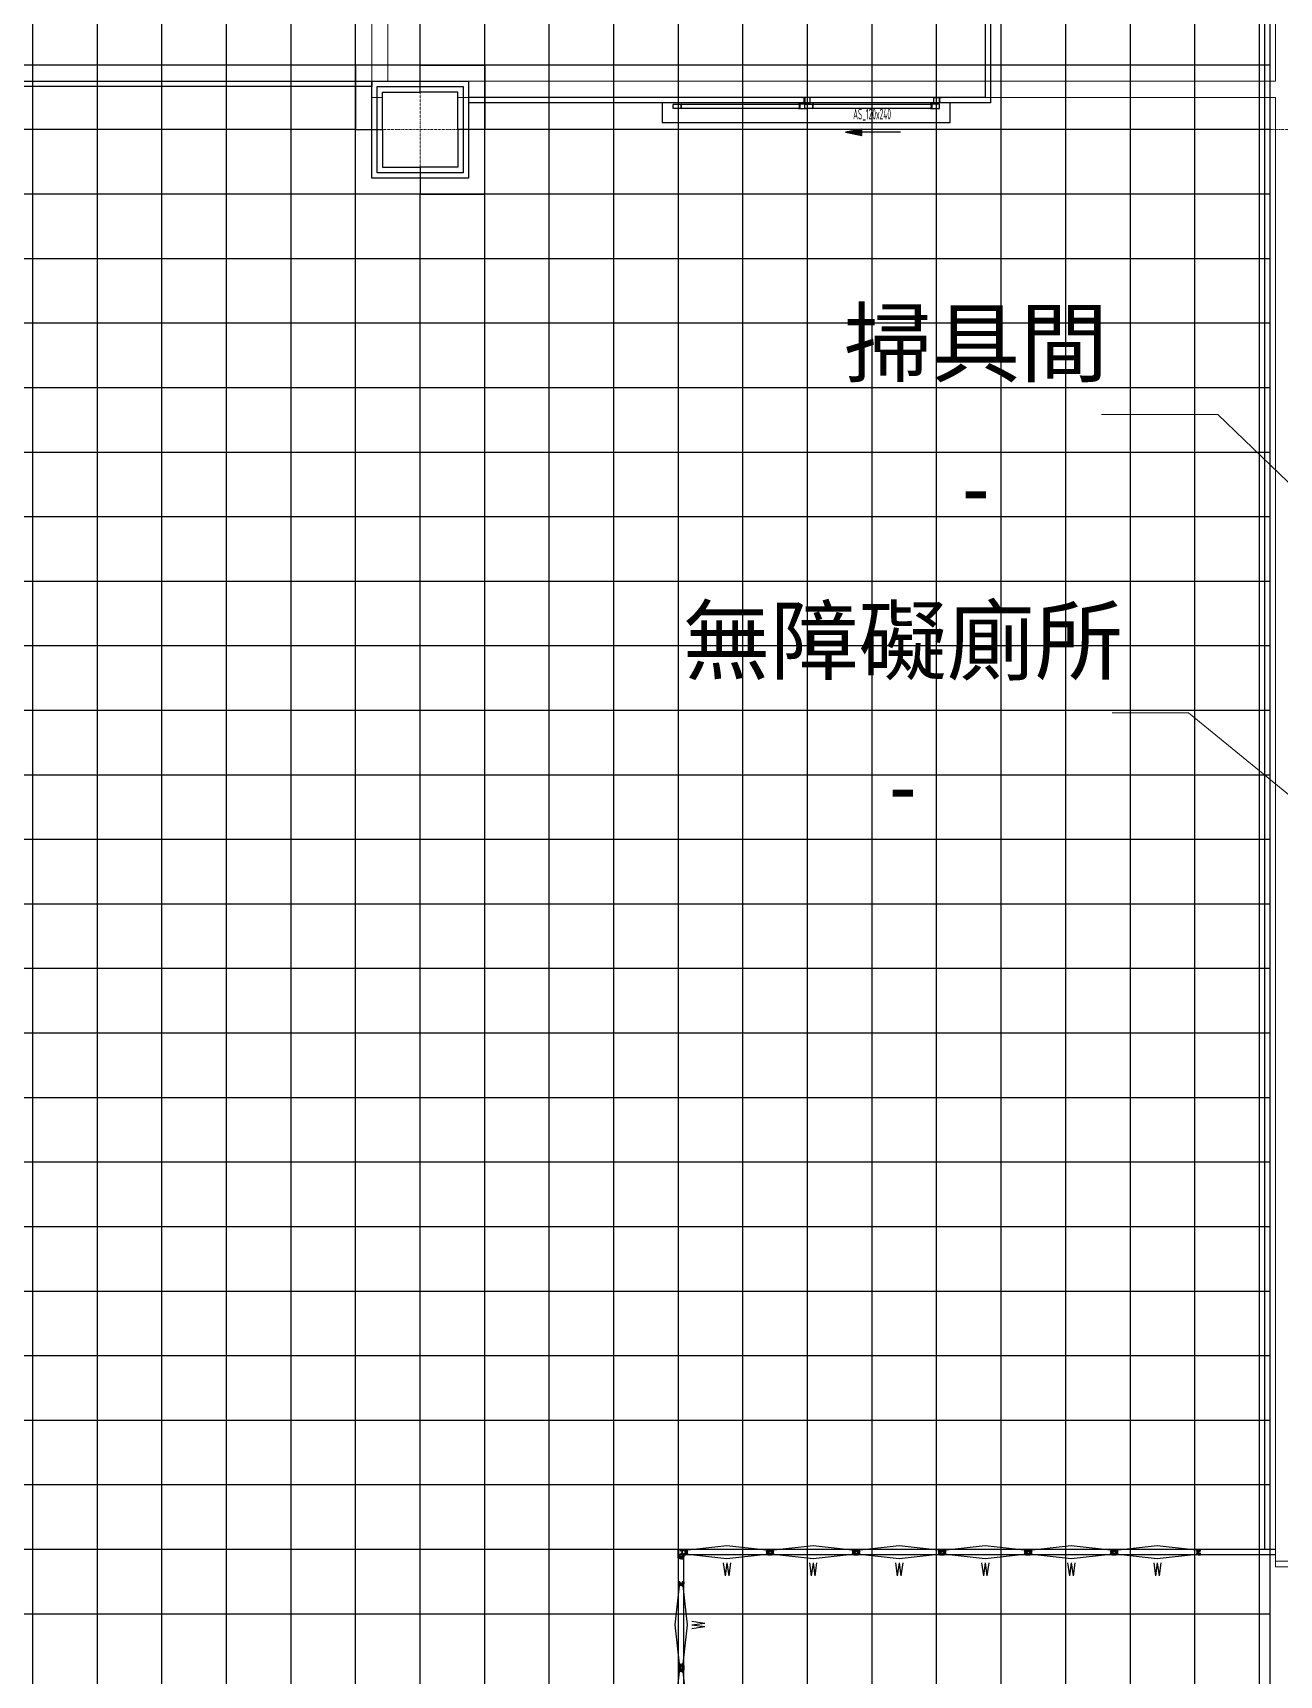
# Model space of a CAD drawing. Extents: x -32000 to 290600, y -96057 to 131250.
# Drawn here: x 231600 to 243183, y 60632 to 75900 of the extents above; entities that cross this region are included whole.
import ezdxf
from ezdxf.enums import TextEntityAlignment as Align

# ---------------------------------------------------------------- set-up
doc = ezdxf.new("R2010")
doc.units = 0
doc.linetypes.add('H12PL3$0$JJP_三點線', pattern=[0.9, 0.3, -0.15, 0, -0.15, 0, -0.15, 0, -0.15])
doc.linetypes.add('XFDP30$0$HIDDEN2', pattern=[0.1875, 0.125, -0.0625])
for name, color, linetype in [('H12PL3$0$A-WALL-IN', 252, 'Continuous'), ('H12PL3$0$A-ZONE', 252, 'Continuous'), ('H12PL3$0$Door', 252, 'Continuous'), ('H12PL3$0$S-COL', 252, 'Continuous'), ('H12PL3$0$S-GRID', 252, 'Continuous'), ('XFDP30$0$A-Door (50K)', 9, 'Continuous'), ('XFDP30$0$A-Partition-Col', 9, 'Continuous'), ('XFDP30$0$A-W-P1S (50K)', 9, 'Continuous'), ('XFDP30$0$A-W-P2D (50K)', 9, 'Continuous'), ('XFDP30$0$A-W-P2D_H-2.8m (50K)', 9, 'Continuous'), ('XFDP30$0$A-WINDOW (50K)', 9, 'Continuous'), ('XFDR30-50K$0$A-R-Plan', 9, 'Continuous'), ('XFDR30-50K$0$A-R-Plan (50K_Abnormal)', 9, 'Continuous')]:
    doc.layers.add(name, color=color, linetype=linetype)
doc.styles.add('H12PL3$0$Standard', font='', dxfattribs={"width": 0.8})
doc.styles.add('XFDP30$0$15P6-XFDP10$0$AA-TXT', font='simplex.shx', dxfattribs={"width": 0.8, "bigfont": 'chineset.shx'})
doc.styles.add('XFDP30$0$AA-TXT', font='isocp.shx', dxfattribs={"width": 0.8, "bigfont": 'china.shx'})
doc.styles.get('H12PL3$0$Standard').set_extended_font_data('Microsoft JhengHei')

# ---------------------------------------------------------------- blocks, each defined once
blk = doc.blocks.new('XFDP30$0$GA2606')
blk.add_lwpolyline([(-13, 1), (-13, 0), (-16, 0), (-16, 0), (-16, 0), (-19, 0, -0.902738), (-19, 1), (-10, 3, 0.298217), (-9, 2), (-2, 2, 0.414214), (-2, 3), (-2, 18), (-2, 18), (-2, 20, -0.668179), (-2, 20), (0, 18), (0, 0), (0, 0), (-2, 0)], format="xyb", close=True)
blk = doc.blocks.new('XFDP30$0$Door-120x000_AS')
at = {"ltscale": 5}
blk.add_hatch(color=256, dxfattribs=at).paths.add_polyline_path([(50.4, 32.9), (50.4, 26.9), (35.4, 29.9)])
for p, q in [((35.4, 29.9), (50.4, 32.9)), ((50.4, 32.9), (50.4, 26.9)), ((50.4, 26.9), (35.4, 29.9)), ((86.4, 29.9), (50.4, 29.9))]:
    blk.add_line(p, q)
at = {"color": 9, "linetype": 'XFDP30$0$HIDDEN2'}
blk.add_lwpolyline([(-135, 21), (132.5, 21), (132.5, 2.5), (-135, 2.5)], close=True, dxfattribs=at)
at = {"color": 1, "linetype": 'XFDP30$0$HIDDEN2'}
for points in [[(-125, 3.8), (-116.7, 3.8, 0.158507), (-116.7, 3.8), (-116.6, 3.9, 0.72636), (-116.6, 4), (-116.8, 4, 0.414214), (-116.8, 3.9, -0.414214), (-116.8, 3.9), (-117.5, 3.9, -0.414214), (-117.6, 4), (-117.6, 4.4, 0.414214), (-117.6, 4.4), (-117.6, 4.4, 0.414214), (-117.7, 4.4), (-117.7, 4, -0.414214), (-117.7, 3.9), (-117.8, 3.9, -0.414214), (-117.9, 4), (-117.9, 5.7), (-117.9, 5.8), (-117.9, 5.8), (-117.9, 7.6, -0.414214), (-117.8, 7.6), (-117.7, 7.6, -0.414214), (-117.7, 7.6), (-117.7, 7.1, 0.414214), (-117.6, 7.1), (-117.6, 7.1, 0.414214), (-117.6, 7.1), (-117.6, 7.6, -0.414214), (-117.5, 7.6), (-116.8, 7.6, -0.414214), (-116.8, 7.6), (-116.8, 7.6, 0.414214), (-116.8, 7.6), (-116.6, 7.6, 0.72636), (-116.6, 7.6), (-116.7, 7.7, 0.158507), (-116.7, 7.7), (-125, 7.7, 0.414214), (-125, 7.7), (-125, 3.9, 0.414214)], [(0, 3.8), (-8.3, 3.8, -0.158507), (-8.3, 3.8), (-8.4, 3.9, -0.72636), (-8.4, 4), (-8.2, 4, -0.414214), (-8.2, 3.9, 0.414214), (-8.2, 3.9), (-7.5, 3.9, 0.414214), (-7.4, 4), (-7.4, 4.4, -0.414214), (-7.4, 4.4), (-7.4, 4.4, -0.414214), (-7.3, 4.4), (-7.3, 4, 0.414214), (-7.3, 3.9), (-7.2, 3.9, 0.414214), (-7.1, 4), (-7.1, 5.7), (-7.1, 5.8), (-7.1, 5.8), (-7.1, 7.6, 0.414214), (-7.2, 7.6), (-7.3, 7.6, 0.414214), (-7.3, 7.6), (-7.3, 7.1, -0.414214), (-7.4, 7.1), (-7.4, 7.1, -0.414214), (-7.4, 7.1), (-7.4, 7.6, 0.414214), (-7.5, 7.6), (-8.2, 7.6, 0.414214), (-8.2, 7.6), (-8.2, 7.6, -0.414214), (-8.2, 7.6), (-8.4, 7.6, -0.72636), (-8.4, 7.6), (-8.3, 7.7, -0.158507), (-8.3, 7.7), (0, 7.7, -0.414214), (0, 7.7), (0, 3.9, -0.414214)]]:
    blk.add_lwpolyline(points, format="xyb", close=True, dxfattribs=at)
blk.add_lwpolyline([(-117.6, 4), (-117.6, 7.5), (-7.4, 7.5), (-7.4, 4)], close=True, dxfattribs=at)
for points in [[(-2.3, -0.5, 0.070096), (-2.3, -0.5, 0.334236), (-2.2, -0.5, 0.795363), (-2.2, -0.4), (-2.6, -0.4, -0.414214), (-2.7, -0.3), (-2.7, 0.3, -0.414214), (-2.6, 0.4), (-2.2, 0.4, 0.795363), (-2.2, 0.5, 0.334236), (-2.3, 0.5, 0.070096), (-2.3, 0.5, 0.06212), (-2.3, 0.5, -0.357966), (-2.3, 0.5, -0.114149), (-2.3, 0.5), (-2.5, 0.6, 0.520559), (-2.5, 0.6, -0.09816), (-2.5, 0.6, -0.704497), (-2.6, 0.6, 0.231019), (-2.7, 0.8, -0.259663), (-2.7, 0.8), (-2.7, 1.5, 0.250846), (-2.7, 1.6, 0.148829), (-2.7, 1.6), (-2.8, 1.9, 0.835879), (-3, 1.9), (-3, -1.9, 0.835879), (-2.8, -1.9), (-2.7, -1.6, 0.148829), (-2.7, -1.6, 0.250846), (-2.7, -1.5), (-2.7, -0.8, -0.259663), (-2.7, -0.8, 0.231019), (-2.6, -0.6, -0.704497), (-2.5, -0.6, -0.09816), (-2.5, -0.6, 0.520559), (-2.5, -0.6), (-2.3, -0.5, -0.114149), (-2.3, -0.5, -0.357966), (-2.3, -0.5, 0.06212)], [(-2.5, 3.8), (5.8, 3.8, 0.158507), (5.8, 3.8), (5.9, 3.9, 0.72636), (5.9, 4), (5.7, 4, 0.414214), (5.7, 3.9, -0.414214), (5.7, 3.9), (5, 3.9, -0.414214), (4.9, 4), (4.9, 4.4, 0.414214), (4.9, 4.4), (4.9, 4.4, 0.414214), (4.8, 4.4), (4.8, 4, -0.414214), (4.8, 3.9), (4.7, 3.9, -0.414214), (4.6, 4), (4.6, 5.7), (4.6, 5.8), (4.6, 5.8), (4.6, 7.6, -0.414214), (4.7, 7.6), (4.8, 7.6, -0.414214), (4.8, 7.6), (4.8, 7.1, 0.414214), (4.9, 7.1), (4.9, 7.1, 0.414214), (4.9, 7.1), (4.9, 7.6, -0.414214), (5, 7.6), (5.7, 7.6, -0.414214), (5.7, 7.6), (5.7, 7.6, 0.414214), (5.7, 7.6), (5.9, 7.6, 0.72636), (5.9, 7.6), (5.8, 7.7, 0.158507), (5.8, 7.7), (-2.5, 7.7, 0.414214), (-2.5, 7.7), (-2.5, 3.9, 0.414214)], [(122.5, 3.8), (114.2, 3.8, -0.158507), (114.2, 3.8), (114.1, 3.9, -0.72636), (114.1, 4), (114.3, 4, -0.414214), (114.3, 3.9, 0.414214), (114.3, 3.9), (115, 3.9, 0.414214), (115.1, 4), (115.1, 4.4, -0.414214), (115.1, 4.4), (115.1, 4.4, -0.414214), (115.2, 4.4), (115.2, 4, 0.414214), (115.2, 3.9), (115.3, 3.9, 0.414214), (115.4, 4), (115.4, 5.7), (115.4, 5.8), (115.4, 5.8), (115.4, 7.6, 0.414214), (115.3, 7.6), (115.2, 7.6, 0.414214), (115.2, 7.6), (115.2, 7.1, -0.414214), (115.1, 7.1), (115.1, 7.1, -0.414214), (115.1, 7.1), (115.1, 7.6, 0.414214), (115, 7.6), (114.3, 7.6, 0.414214), (114.3, 7.6), (114.3, 7.6, -0.414214), (114.3, 7.6), (114.1, 7.6, -0.72636), (114.1, 7.6), (114.2, 7.7, -0.158507), (114.2, 7.7), (122.5, 7.7, -0.414214), (122.5, 7.7), (122.5, 3.9, -0.414214)], [(122.3, -0.5, -0.070096), (122.3, -0.5, -0.334236), (122.2, -0.5, -0.795363), (122.2, -0.4), (122.6, -0.4, 0.414214), (122.7, -0.3), (122.7, 0.3, 0.414214), (122.6, 0.4), (122.2, 0.4, -0.795363), (122.2, 0.5, -0.334236), (122.3, 0.5, -0.070096), (122.3, 0.5, -0.06212), (122.3, 0.5, 0.357966), (122.3, 0.5, 0.114149), (122.3, 0.5), (122.5, 0.6, -0.520559), (122.5, 0.6, 0.09816), (122.5, 0.6, 0.704497), (122.6, 0.6, -0.231019), (122.7, 0.8, 0.259663), (122.7, 0.8), (122.7, 1.5, -0.250846), (122.7, 1.6, -0.148829), (122.7, 1.6), (122.8, 1.9, -0.835879), (123, 1.9), (123, -1.9, -0.835879), (122.8, -1.9), (122.7, -1.6, -0.148829), (122.7, -1.6, -0.250846), (122.7, -1.5), (122.7, -0.8, 0.259663), (122.7, -0.8, -0.231019), (122.6, -0.6, 0.704497), (122.5, -0.6, 0.09816), (122.5, -0.6, -0.520559), (122.5, -0.6), (122.3, -0.5, 0.114149), (122.3, -0.5, 0.357966), (122.3, -0.5, -0.06212)]]:
    blk.add_lwpolyline(points, format="xyb", close=True)
for points in [[(-2.5, 2.5), (2.5, 2.5), (2.5, -2.5), (-2.5, -2.5)], [(4.9, 4), (4.9, 7.5), (115.1, 7.5), (115.1, 4)], [(122.5, 2.5), (117.5, 2.5), (117.5, -2.5), (122.5, -2.5)]]:
    blk.add_lwpolyline(points, close=True)
at = {"ltscale": 5}
for points in [[(2.5, 2.5), (0, 2.5), (0, 3.8), (2.5, 3.8)], [(117.5, 2.5), (120, 2.5), (120, 3.8), (117.5, 3.8)]]:
    blk.add_lwpolyline(points, close=True, dxfattribs=at)
at = {"yscale": 0.09999999999990905}
for p, xscale, zscale, rotation in [((-2.5, 2.5), 0.09999999999990905, 0.09999999999990905, 90), ((122.5, 2.5), -0.09999999999990905, 0.1, 270), ((-2.5, -2.5), -0.09999999999990905, 0.1, 90), ((122.5, -2.5), 0.09999999999990905, 0.09999999999990905, 270)]:
    blk.add_blockref('XFDP30$0$GA2606', p, dxfattribs=dict(at, xscale=xscale, zscale=zscale, rotation=rotation))
at = {"color": 9, "style": 'XFDP30$0$AA-TXT', "width": 0.45}
blk.add_attdef('120x240', text='', height=10, dxfattribs=at).set_placement((60, 14.4), align=Align.MIDDLE)
blk = doc.blocks.new('XFDP30$0$Window-120')
blk.add_lwpolyline([(57.3, -7.5), (1.8, -2.3), (0, -2.3), (0, 2.3), (1.8, 2.3), (57.3, 7.5), (112.8, 2.3), (114.6, 2.3), (114.6, -2.3), (112.8, -2.3)], close=True)
at = {"color": 1, "style": 'XFDP30$0$15P6-XFDP10$0$AA-TXT', "width": 0.8}
blk.add_text('W', height=15, dxfattribs=at).set_placement((57.3, -20), align=Align.MIDDLE)
blk = doc.blocks.new('XFDP30$0$XBDP15$0$GS-525庫板崁合材')
at = {"ltscale": 5.5}
blk.add_lwpolyline([(-6, 29), (-9, 29, 0.414214), (-11, 27), (-11, 1, 0.414214), (-9, 0), (9, 0, 0.414214), (11, 1), (11, 27, 0.414214), (9, 29), (6, 29), (6, 28), (9, 28, -0.414214), (10, 27), (10, 1, -0.414214), (9, 1), (-9, 1, -0.414214), (-10, 1), (-10, 27, -0.414214), (-9, 28), (-6, 28)], format="xyb", close=True, dxfattribs=at)
blk = doc.blocks.new('XFDP30$0$XBDP15$0$GAW513-1-昇')
blk.add_lwpolyline([(14, -8, 1), (12, -7), (11, -9), (3, 1), (10, 8), (11, 8), (11, 0, 0.414214), (11, 0), (12, 0, 0.414214), (12, 0), (12, 10), (10, 10), (12, 10), (10, 10), (-8, -8), (-4, -8, 1), (-4, -7), (-5, -7), (-2, -4), (-2, -10), (-2, -10, 0.754301), (-3, -10), (-2, -11, 0.309364), (-2, -11), (0, -10), (0, -2), (2, 0), (11, -10, 0.520567), (12, -10)], format="xyb", close=True)
blk = doc.blocks.new('XFDP30$0$XBDP15$0$連窗視窗框')
for points in [[(25, 4), (25, -13, -0.414214), (22, -15), (13, -15, -0.414214), (10, -13), (10, -12, -0.300714), (11, -10), (11, -1, 0.414214), (10, 0), (-11, 0, 0.414214), (-11, -1), (-11, -10, -0.300714), (-11, -12), (-11, -13, -0.414214), (-13, -15), (-22, -15, -0.414214), (-25, -13), (-25, 4), (-20, 4, -1), (-20, 3), (-24, 3), (-24, 1), (0, 1), (0, 5), (-4, 5, -1), (-4, 7), (3, 7), (4, 6), (4, 7), (8, 7), (8, 22), (10, 22)], [(24, 3), (23, 3), (23, 5), (2, 5), (2, 1), (11, 1, -0.414214), (13, -1), (13, -10, -0.267949), (12, -11), (12, -11, 0.277698), (12, -12), (12, -13, 0.414214), (13, -14), (22, -14, 0.414214), (24, -13), (24, 0), (21, 0), (21, 1), (24, 1)], [(-24, -13, 0.414214), (-22, -14), (-13, -14, 0.414214), (-12, -13), (-12, -12, 0.277698), (-12, -11), (-12, -11, -0.267949), (-13, -10), (-13, -1, 0.414214), (-14, 0), (-24, 0)]]:
    blk.add_lwpolyline(points, format="xyb", close=True)
blk.add_lwpolyline([(9, 20), (9, 7), (21, 7), (10, 20)], close=True)
blk = doc.blocks.new('XFDP30$0$XBDP15$0$TP1-50-Partition_Col-w')
at = {"yscale": 0.1000000000003638}
for name, p, xscale, zscale, rotation in [('XFDP30$0$XBDP15$0$GAW513-1-昇', (-2.7, 1.7), -0.1000000000003638, 0.1, 90), ('XFDP30$0$XBDP15$0$連窗視窗框', (-1.5, 0), -0.1000000000003638, 0.1, 90), ('XFDP30$0$XBDP15$0$GS-525庫板崁合材', (1.4, 0), 0.1000000000003638, 0.1000000000003638, 90), ('XFDP30$0$XBDP15$0$連窗視窗框', (1.5, 0), 0.1000000000003638, 0.1000000000003638, 270), ('XFDP30$0$XBDP15$0$GAW513-1-昇', (2.7, 1.7), 0.1000000000003638, 0.1000000000003638, 270)]:
    blk.add_blockref(name, p, dxfattribs=dict(at, xscale=xscale, zscale=zscale, rotation=rotation))
blk = doc.blocks.new('XFDP30$0$XBDP15$0$TP1-50-Partition_Col-L')
for p, q in [((-1.1, -2.4), (0.3, -2.4)), ((0.4, -1.6), (0.4, -2.3)), ((0.5, -1.6), (0.4, -1.6)), ((0.5, -1.6), (0.5, -2.3))]:
    blk.add_line(p, q)
at = {"linetype": 'Continuous', "ltscale": 5}
blk.add_line((-1.1, -2.5), (0.3, -2.5), dxfattribs=at)
for points in [[(-1.6, 2.6), (-1.6, 2.5), (-1.6, 2.6), (2.5, 2.6), (2.5, 4.4), (2.5, 5.2), (2.5, 5.2), (2.5, 5.4), (2.6, 5.4), (2.6, -2.6), (-5.4, -2.6), (-5.4, -2.5), (-5.2, -2.5), (-5.2, -2.5), (-4.4, -2.5), (2.3, -2.5, 0.414214), (2.5, -2.3), (2.5, 2.5), (-1.6, 2.5)], [(-1.6, 2.7), (-2.3, 2.7, -0.414213), (-2.4, 2.8), (-2.4, 4.3), (-2.5, 4.3), (-2.5, 2.8, 0.414213), (-2.3, 2.6), (-1.6, 2.6), (-1.6, 2.7)], [(0.4, 1.6), (0.4, 2.3, 0.414213), (0.3, 2.4), (-1.1, 2.4), (-1.1, 2.5), (0.3, 2.5, -0.414213), (0.5, 2.3), (0.5, 1.6), (0.4, 1.6)], [(1.6, 2.7), (2.3, 2.7, 0.414213), (2.4, 2.8), (2.4, 4.3), (2.5, 4.3), (2.5, 2.8, -0.414213), (2.3, 2.6), (1.6, 2.6), (1.6, 2.7)], [(0.4, -1.6), (0.4, -2.3, -0.414213), (0.3, -2.4), (-1.1, -2.4), (-1.1, -2.5), (0.3, -2.5, 0.414213), (0.5, -2.3), (0.5, -1.6), (0.4, -1.6)]]:
    blk.add_lwpolyline(points, format="xyb")
for points in [[(2.2, 4.2), (-2.2, 4.2, 0.414214), (-2.3, 4.1), (-2.3, 3.2, 0.414214), (-2.2, 3.2), (-1.3, 3.2, -0.414214), (-1.1, 3), (-1.1, 2.9, -0.414214), (-1.3, 2.7), (-1.9, 2.7), (-1.9, 2.8), (-1.3, 2.8, 0.414214), (-1.2, 2.9), (-1.2, 3, 0.414214), (-1.3, 3.1), (-2.2, 3.1, -0.414214), (-2.4, 3.2), (-2.4, 4.1, -0.414214), (-2.2, 4.3), (2.2, 4.3, -0.414214), (2.4, 4.1), (2.4, 3.2, -0.414214), (2.2, 3.1), (1.3, 3.1, 0.414214), (1.2, 3), (1.2, 2.9, 0.414214), (1.3, 2.8), (1.9, 2.8), (1.9, 2.7), (1.3, 2.7, -0.414214), (1.1, 2.9), (1.1, 3, -0.414214), (1.3, 3.2), (2.2, 3.2, 0.414214), (2.3, 3.2), (2.3, 4.1, 0.414214)], [(-1.1, -2.2), (-1.1, 2.2, -0.414214), (-1, 2.3), (-0.1, 2.3, -0.414214), (0, 2.2), (0, 1.3, 0.414214), (0.2, 1.1), (0.3, 1.1, 0.414214), (0.4, 1.3), (0.4, 1.9), (0.4, 1.9), (0.4, 1.3, -0.414214), (0.3, 1.2), (0.2, 1.2, -0.414214), (0.1, 1.3), (0.1, 2.2, 0.414214), (-0.1, 2.4), (-1, 2.4, 0.414214), (-1.1, 2.2), (-1.1, -2.2, 0.414214), (-1, -2.4), (-0.1, -2.4, 0.414214), (0.1, -2.2), (0.1, -1.3, -0.414214), (0.2, -1.2), (0.3, -1.2, -0.414214), (0.4, -1.3), (0.4, -1.9), (0.4, -1.9), (0.4, -1.3, 0.414214), (0.3, -1.1), (0.2, -1.1, 0.414214), (0, -1.3), (0, -2.2, -0.414214), (-0.1, -2.3), (-1, -2.3, -0.414214)]]:
    blk.add_lwpolyline(points, format="xyb", close=True)
for radius in [0.12, 0.18]:
    blk.add_arc((0.3, -2.3), radius, 270, 0)
blk = doc.blocks.new('XFDP30$0$XBDP15$0$TP1-50-Partition_Col-w-side')
at = {"xscale": 0.1000000000003638, "yscale": 0.1000000000003638, "zscale": 0.1000000000003638, "rotation": 270}
for name, p in [('XFDP30$0$XBDP15$0$連窗視窗框', (1.5, 0)), ('XFDP30$0$XBDP15$0$GAW513-1-昇', (2.7, 1.7))]:
    blk.add_blockref(name, p, dxfattribs=at)
blk = doc.blocks.new('*U184')
blk.add_lwpolyline([(0, 0), (0, 7.5), (0.05, 7.5), (0.05, 0)], close=True)
at = {"color": 15, "style": 'XFDP30$0$AA-TXT', "width": 0.8}
for tag, p in [('編號', (0.035, 0.07)), ('高度', (0.065, 0.07))]:
    blk.add_attdef(tag, text='', height=0.025, rotation=90, dxfattribs=at).set_placement(p, align=Align.MIDDLE_LEFT)
blk = doc.blocks.new('XFDP30')
at = {"layer": 'XFDP30$0$A-W-P1S (50K)'}
for p, q in [((243051, 61800), (243051, 89975, 0)), ((243101, 61800), (243101, 90025, 0)), ((234750, 75450), (235650, 75450)), ((234750, 74550), (234750, 75450)), ((235650, 75450), (235650, 74550)), ((234800, 75400), (235600, 75400)), ((234800, 74600), (234800, 75400)), ((235600, 75400), (235600, 74600)), ((235650, 74550), (234750, 74550)), ((235600, 74600), (234800, 74600))]:
    blk.add_line(p, q, dxfattribs=at)
at = {"layer": 'XFDP30$0$A-W-P2D (50K)'}
for p, q in [((240450, 89975), (240450, 75300, 0)), ((240500, 89975), (240500, 75250, 0)), ((240450, 75300, 0), (235650, 75300)), ((240500, 75250, 0), (235650, 75250)), ((237600, 58800), (237600, 61800)), ((243151, 61800), (237600, 61800)), ((237650, 58850), (237650, 61750)), ((243151, 61750), (237650, 61750))]:
    blk.add_line(p, q, dxfattribs=at)
at = {"layer": 'XFDP30$0$A-Door (50K)'}
ref = blk.add_blockref('XFDP30$0$Door-120x000_AS', (238800, 75275), dxfattribs=dict(at, xscale=-10, yscale=10, zscale=10, rotation=180))
ref.add_attrib('120x240', 'AS_120x240', dxfattribs={"layer": '0', "color": 9, "height": 100, "style": 'XFDP30$0$AA-TXT', "width": 0.45}).set_placement((239400, 75140), align=Align.MIDDLE)
at = {"layer": 'XFDP30$0$A-Partition-Col', "yscale": 10, "zscale": 10}
for name, p, xscale, rotation in [('XFDP30$0$XBDP15$0$TP1-50-Partition_Col-L', (237625, 61775), 10, 180), ('XFDP30$0$XBDP15$0$TP1-50-Partition_Col-w-side', (237625, 61748), -10, 90), ('XFDP30$0$XBDP15$0$TP1-50-Partition_Col-w-side', (237625, 61500, 0), -10, 90), ('XFDP30$0$XBDP15$0$TP1-50-Partition_Col-w', (237625, 60700, 0), -10, 90)]:
    blk.add_blockref(name, p, dxfattribs=dict(at, xscale=xscale, rotation=rotation))
for name, p, xscale in [('XFDP30$0$XBDP15$0$TP1-50-Partition_Col-w-side', (237651, 61775), 10), ('XFDP30$0$XBDP15$0$TP1-50-Partition_Col-w', (238451, 61775), -10), ('XFDP30$0$XBDP15$0$TP1-50-Partition_Col-w', (239251, 61775), -10), ('XFDP30$0$XBDP15$0$TP1-50-Partition_Col-w', (240051, 61775), -10), ('XFDP30$0$XBDP15$0$TP1-50-Partition_Col-w', (240851, 61775), -10), ('XFDP30$0$XBDP15$0$TP1-50-Partition_Col-w', (241651, 61775), -10), ('XFDP30$0$XBDP15$0$TP1-50-Partition_Col-w-side', (242451, 61775), -10)]:
    blk.add_blockref(name, p, dxfattribs=dict(at, xscale=xscale))
at = {"layer": 'XFDP30$0$A-W-P2D_H-2.8m (50K)'}
ref = blk.add_blockref('*U184', (227250, 75450), dxfattribs=dict(at, xscale=1000, yscale=1000, zscale=1000, rotation=270))
ref.add_attrib('高度', 'WALL H=2.8m', dxfattribs={"layer": '0', "color": 15, "height": 25, "style": 'XFDP30$0$AA-TXT', "width": 0.8}).set_placement((227320, 75385), align=Align.MIDDLE_LEFT)
at = {"layer": 'XFDP30$0$A-WINDOW (50K)', "xscale": -6.55, "yscale": 8, "zscale": 8}
for p in [(238426, 61775, 0), (239226, 61775, 0), (240026, 61775, 0), (240826, 61775, 0), (241626, 61775, 0), (242426, 61775, 0)]:
    blk.add_blockref('XFDP30$0$Window-120', p, dxfattribs=at)
at = {"layer": 'XFDP30$0$A-WINDOW (50K)', "xscale": -6.55, "yscale": 8, "zscale": 8, "rotation": 90}
for p in [(237625, 61475), (237625, 60675)]:
    blk.add_blockref('XFDP30$0$Window-120', p, dxfattribs=at)
blk = doc.blocks.new('H12PL3')
at = {"layer": 'H12PL3$0$A-WALL-IN', "lineweight": 0}
blk.add_line((243300, 61690), (243150, 61690), dxfattribs=at)
at = {"layer": 'H12PL3$0$A-WALL-IN', "lineweight": 0, "flags": 128}
for points in [[(234750, 90350), (234750, 75450)], [(234900, 75450), (234900, 89650)], [(243150, 89615.24), (243150, 75450)], [(234750, 75300), (234750, 75450)], [(243150, 75450), (234900, 75450)], [(234750, 75300), (234850, 75300)], [(235550, 75300), (243150, 75300)], [(243150, 75300), (243150, 61690)]]:
    blk.add_lwpolyline(points, dxfattribs=at)
at = {"layer": 'H12PL3$0$A-ZONE', "lineweight": 0}
for p, q in [((241532.71, 72353.34), (242613.21, 72353.34)), ((242613.21, 72353.34), (244104.94, 70912.66)), ((241630.99, 69578.62), (242339.85, 69578.62)), ((242339.85, 69578.62), (244203.65, 68053.56))]:
    blk.add_line(p, q, dxfattribs=at)
at = {"layer": 'H12PL3$0$Door', "lineweight": 0}
for p, q in [((243150, 61640), (243150, 61690)), ((243150, 61690), (243300, 61690)), ((243300, 61640), (243150, 61640))]:
    blk.add_line(p, q, dxfattribs=at)
at = {"layer": 'H12PL3$0$S-COL', "lineweight": 0, "flags": 128}
blk.add_lwpolyline([(234850, 74650), (235550, 74650), (235550, 75350), (234850, 75350)], close=True, dxfattribs=at)
at = {"layer": 'H12PL3$0$S-GRID', "linetype": 'H12PL3$0$JJP_三點線', "lineweight": 0}
for p, q in [((235200, 128250), (235200, -28000)), ((-29000, 75000), (289600, 75000))]:
    blk.add_line(p, q, dxfattribs=at)
blk.add_blockref('XFDP30', (0, 0))
at = {"layer": 'H12PL3$0$A-ZONE', "style": 'H12PL3$0$Standard'}
for s, p in [('掃具間', (240365.14, 73317.32)), ('-', (240365.14, 71980.37)), ('無障礙廁所', (239685.04, 70548.3)), ('-', (239685.04, 69205.65))]:
    blk.add_text(s, height=600, dxfattribs=at).set_placement(p, align=Align.TOP_CENTER)
blk = doc.blocks.new('XFDR30-50K')
at = {"layer": 'XFDR30-50K$0$A-R-Plan'}
for p, q in [((235800, 50075), (235800, 90300)), ((236400, 50075), (236400, 90300)), ((237000, 50075), (237000, 90300)), ((237600, 50075), (237600, 90300)), ((238200, 50075), (238200, 90300)), ((238800, 50075), (238800, 90300)), ((239400, 50075), (239400, 90300)), ((240000, 50075), (240000, 90300)), ((240600, 50075), (240600, 90300)), ((241200, 50075), (241200, 90300)), ((241800, 50075), (241800, 90300)), ((242400, 50075), (242400, 90300)), ((243000, 50075), (243000, 90300)), ((243101, 50075), (243101, 90300)), ((231600, 75, 0), (231600, 89925, 0)), ((232200, 75, 0), (232200, 89925, 0)), ((232800, 75, 0), (232800, 89925, 0)), ((233400, 75, 0), (233400, 89925, 0)), ((234000, 75, 0), (234000, 89925, 0)), ((234600, 75, 0), (234600, 89925, 0)), ((235200, 75600), (235200, 89650)), ((243101, 75600), (174600, 75600)), ((234600, 75000), (227400, 75000)), ((243101, 75000), (235800, 75000)), ((243101, 74400), (174600, 74400)), ((235200, 400), (235200, 74400)), ((243101, 73800), (174600, 73800)), ((243101, 73200), (174600, 73200)), ((243101, 72600), (174600, 72600)), ((243101, 72000), (174600, 72000)), ((243101, 71400), (174600, 71400)), ((243101, 70800), (174600, 70800)), ((243101, 70200), (174600, 70200)), ((243101, 69600), (174600, 69600)), ((243101, 69000), (174600, 69000)), ((243101, 68400), (174600, 68400)), ((243101, 67800), (174600, 67800)), ((243101, 67200), (174600, 67200)), ((243101, 66600), (174600, 66600)), ((243101, 66000), (174600, 66000)), ((243101, 65400), (174600, 65400)), ((243101, 64800), (174600, 64800)), ((243101, 64200), (174600, 64200)), ((243101, 63600), (174600, 63600)), ((243101, 63000), (174600, 63000)), ((243101, 62400), (174600, 62400)), ((243101, 61800), (174600, 61800)), ((243101, 61200), (174600, 61200))]:
    blk.add_line(p, q, dxfattribs=at)
at = {"layer": 'XFDR30-50K$0$A-R-Plan (50K_Abnormal)', "elevation": 0}
for points in [[(235200, 75600), (234600, 75600), (234600, 75000), (234850, 75000), (234850, 75350), (235200, 75350)], [(235200, 75600), (235800, 75600), (235800, 75000), (235550, 75000), (235550, 75350), (235200, 75350)], [(235200, 74400), (234600, 74400), (234600, 75000), (234850, 75000), (234850, 74650), (235200, 74650)], [(235200, 74400), (234600, 74400), (234600, 75000), (234850, 75000), (234850, 74650), (235200, 74650)], [(235200, 74400), (235800, 74400), (235800, 75000), (235550, 75000), (235550, 74650), (235200, 74650)]]:
    blk.add_lwpolyline(points, close=True, dxfattribs=at)

msp = doc.modelspace()

# ---------------------------------------------------------------- block references
for name in ['H12PL3', 'XFDR30-50K']:
    msp.add_blockref(name, (0, 0))

doc.saveas('drawing.dxf')
